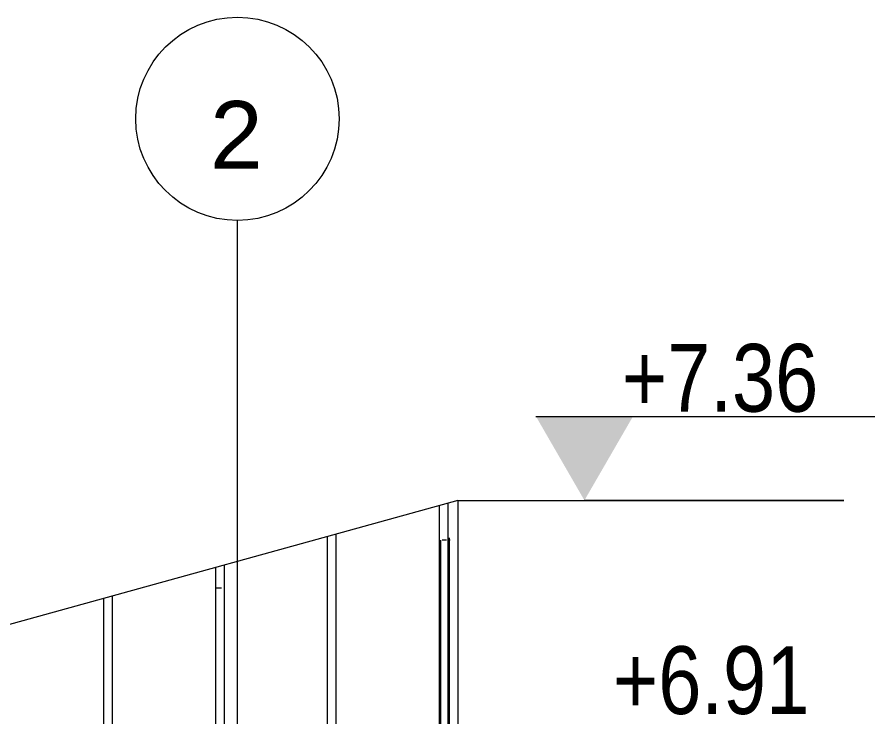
# Model space of a CAD drawing. Header units: centimetres. Extents: x 17 to 1954, y -127 to 807.
# Drawn here: x 664.1 to 790.7, y 703.8 to 807.1 of the extents above; entities that cross this region are included whole.
import ezdxf

# ---------------------------------------------------------------- set-up
doc = ezdxf.new("R2010")
doc.units = ezdxf.units.CM
for name, color, linetype, lineweight in [('A-ANNO-NOTE', 7, 'Continuous', 9), ('A-ROOF', 7, 'Continuous', 9), ('A-ROOF-PATT', 7, 'Continuous', 9), ('A-WALL', 7, 'Continuous', 9), ('A-WALL-PATT', 7, 'Continuous', 9), ('G-ANNO-DIMS', 7, 'Continuous', 9), ('S-GRID', 7, 'Continuous', 9), ('S-GRID-IDEN', 7, 'Continuous', 9)]:
    doc.layers.add(name, color=color, linetype=linetype, lineweight=lineweight)
doc.styles.add('Arial', font='arial.ttf', dxfattribs={"height": 10})
doc.styles.add('Arial Narrow', font='ARIALN.TTF', dxfattribs={"height": 10})

# ---------------------------------------------------------------- blocks, each defined once
blk = doc.blocks.new('Grid - TEC_GRID_CIRCLE-145857-ЮГ')
at = {"layer": 'S-GRID-IDEN'}
blk.add_circle((696.64, 792.09), 15, dxfattribs=at)
blk = doc.blocks.new('Spot Elevations - ELEVATION_PROJECT-150941-ЮГ')
at = {"layer": 'A-ANNO-NOTE'}
blk.add_hatch(color=256, dxfattribs=at).paths.add_polyline_path([(772.59, 642.39), (786.9, 642.39), (779.74, 630)])
blk.add_line((772.59, 642.39), (822.59, 642.39), dxfattribs=at)

msp = doc.modelspace()

# ---------------------------------------------------------------- hatches: boundary and pattern name
at = {"layer": 'A-ROOF-PATT', "true_color": 0x8b8b8b}
h = msp.add_hatch(dxfattribs=at)
h.set_pattern_fill('FP3_32', color=252, style=0, pattern_type=2)
h.set_pattern_definition([(0, (16.51, 600), (16.51, 30.709), [0.8382, -15.672]), (90, (0, 600), (-16.51, 30.709), [30.709, 0]), (90, (1.27, 600), (-16.51, 30.709), [30.709, 0])])
h.paths.add_polyline_path([(204.14, 584.99), (729.14, 730.58), (729.14, 735.77), (204.14, 590.18)])
at = {"layer": 'A-WALL-PATT', "true_color": 0x8b8b8b}
h = msp.add_hatch(dxfattribs=at)
h.set_pattern_fill('FP3_36', color=252, style=0, pattern_type=2)
h.set_pattern_definition([(0, (231.14, 300), (16.51, 30.709), [0.8382, -15.672]), (90, (214.63, 300), (-16.51, 30.709), [30.709, 0]), (90, (215.9, 300), (-16.51, 30.709), [30.709, 0])])
h.paths.add_polyline_path([(209.14, 300), (264.14, 300), (264.14, 562.19), (729.14, 691.15), (729.14, 730.58), (209.14, 586.38), (209.14, 301.51)])
h = msp.add_hatch(dxfattribs=at)
h.set_pattern_fill('FP3_40', color=252, style=0, pattern_type=2)
h.set_pattern_definition([(0, (743.153, 300), (16.51, 30.709), [0.8382, -15.672]), (90, (726.643, 300), (-16.51, 30.709), [30.709, 0]), (90, (727.913, 300), (-16.51, 30.709), [30.709, 0])])
h.paths.add_polyline_path([(729.14, 689.76), (729.14, 730.58), (724.14, 729.2), (724.14, 689.76)])

# ---------------------------------------------------------------- linework, layer by layer
at = {"layer": 'A-ROOF'}
for q in [(190.41, 586.37), (729.14, 730.58)]:
    msp.add_line((729.14, 735.77), q, dxfattribs=at)
at = {"layer": 'A-WALL'}
msp.add_line((729.14, 730.58), (729.14, 689.76), dxfattribs=at)
at = {"layer": 'G-ANNO-DIMS'}
for p, q in [((729.14, 735.77), (786.09, 735.77)), ((786.09, 735.77), (747.84, 735.77))]:
    msp.add_line(p, q, dxfattribs=at)
at = {"layer": 'S-GRID', "color": 1, "lineweight": 18, "true_color": 0xff0000}
msp.add_line((696.64, 652.09), (696.64, 777.09), dxfattribs=at)

# ---------------------------------------------------------------- block references
at = {"layer": 'G-ANNO-DIMS'}
msp.add_blockref('Spot Elevations - ELEVATION_PROJECT-150941-ЮГ', (-31.9, 105.77), dxfattribs=at)
at = {"layer": 'S-GRID-IDEN'}
msp.add_blockref('Grid - TEC_GRID_CIRCLE-145857-ЮГ', (0, 0), dxfattribs=at)

# ---------------------------------------------------------------- texts
at = {"layer": 'G-ANNO-DIMS', "char_height": 10, "width": 34.7536, "attachment_point": 1, "line_spacing_factor": 0.974696, "style": 'Arial Narrow'}
for s, insert in [('+7.36', (753.36, 758.86)), ('+6.91', (752.04, 714.24))]:
    msp.add_mtext(s, dxfattribs=dict(at, insert=insert))
at = {"layer": 'S-GRID-IDEN', "insert": (696.49, 789.71), "char_height": 10, "width": 8.25, "attachment_point": 5, "line_spacing_factor": 0.936439, "style": 'Arial'}
msp.add_mtext('\\pt50,100,150,200,250,300,350,400,450,500,550,600,650,700,750,800,850,900,950,1000,1050,1100,1150,1200,1250,1300,1350,1400,1450,1500,1550,1600;2', dxfattribs=at)

doc.saveas('drawing.dxf')
